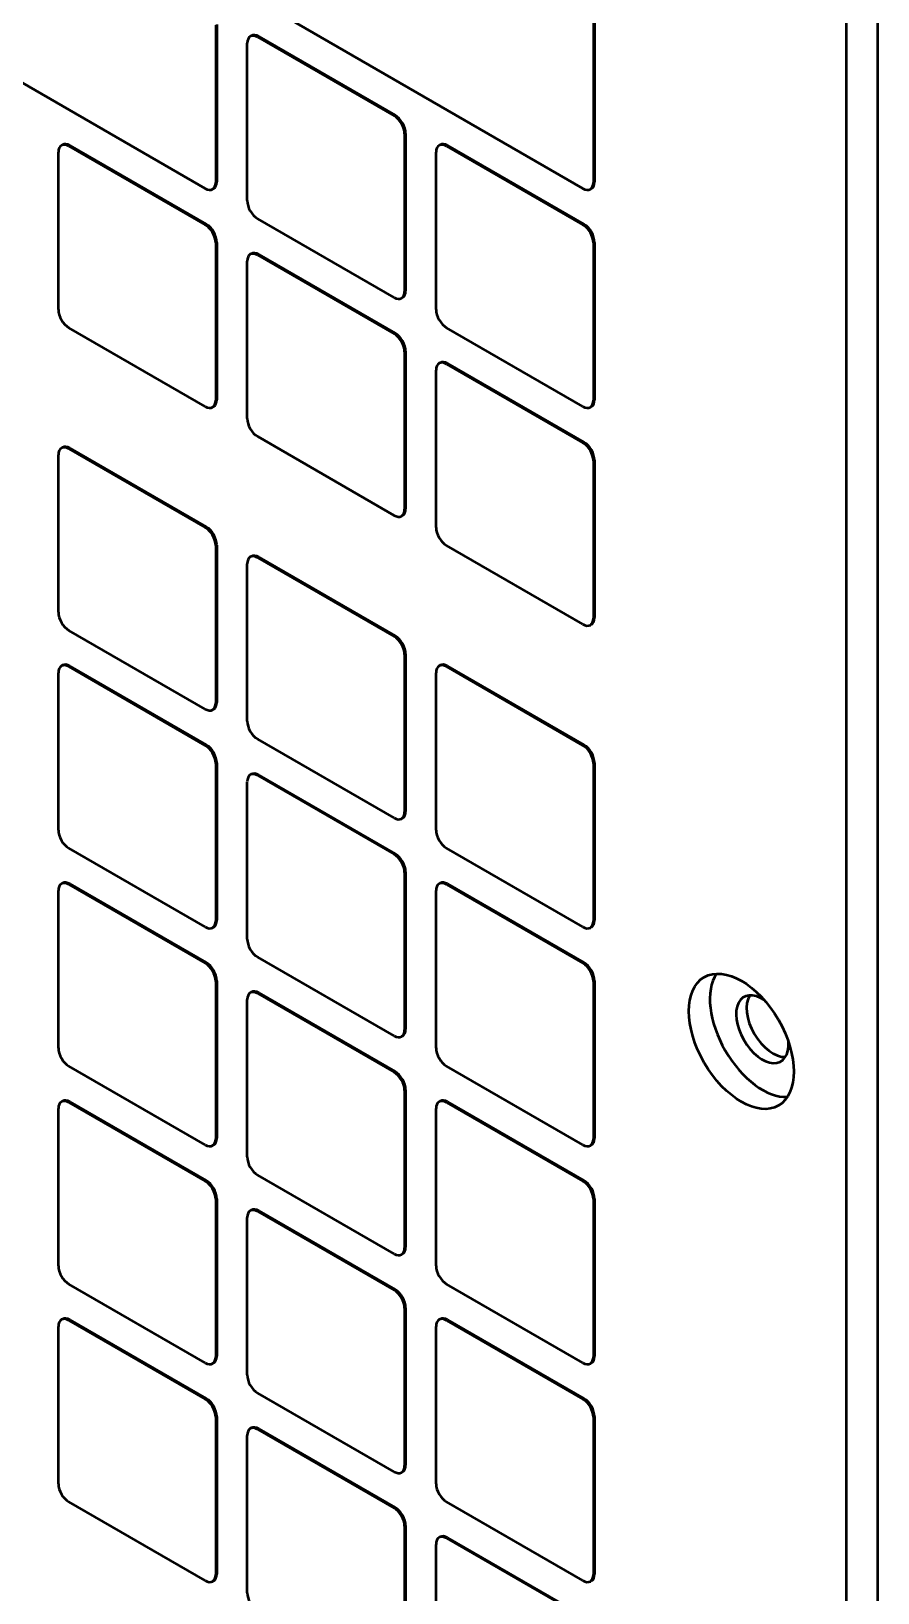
# Model space of a CAD drawing. Header units: millimetres. Extents: x 4735 to 8066, y 756 to 2595.
# Drawn here: x 6283.8 to 6340.8, y 2155 to 2260.3 of the extents above; entities that cross this region are included whole.
import ezdxf

# ---------------------------------------------------------------- set-up
doc = ezdxf.new("R2010")
doc.units = ezdxf.units.MM
doc.header["$LTSCALE"] = 1.8
doc.layers.add('외형선(ISO)', color=7, linetype='Continuous', lineweight=50)
doc.layers.add('좁은 외형선(ISO)', color=7, linetype='Continuous', lineweight=35)

msp = doc.modelspace()

# ---------------------------------------------------------------- linework, layer by layer
at = {"layer": '외형선(ISO)'}
for p, q in [((6340.833, 2030.074), (6340.833, 2348.508)), ((6338.712, 2347.283), (6338.712, 2028.85)), ((6321.671, 2275.391), (6321.671, 2250.079)), ((6321.741, 2275.432), (6321.741, 2250.12)), ((6295.508, 2249.671), (6273.587, 2262.327)), ((6320.963, 2249.671), (6299.043, 2262.327)), ((6296.215, 2260.694), (6296.215, 2250.079)), ((6296.285, 2260.735), (6296.285, 2250.12)), ((6298.336, 2248.855), (6298.336, 2259.469)), ((6298.614, 2259.968), (6298.543, 2259.927)), ((6299.043, 2259.877), (6308.235, 2254.57)), ((6299.114, 2259.918), (6308.306, 2254.611)), ((6308.943, 2253.345), (6308.943, 2242.731)), ((6309.013, 2253.386), (6309.013, 2242.772)), ((6285.608, 2241.506), (6285.608, 2252.121)), ((6285.886, 2252.619), (6285.815, 2252.579)), ((6286.315, 2252.529), (6295.508, 2247.222)), ((6286.386, 2252.57), (6295.578, 2247.263)), ((6311.064, 2241.506), (6311.064, 2252.121)), ((6311.342, 2252.619), (6311.271, 2252.579)), ((6311.771, 2252.529), (6320.963, 2247.222)), ((6311.842, 2252.57), (6321.034, 2247.263)), ((6296.078, 2249.663), (6296.008, 2249.622)), ((6321.534, 2249.663), (6321.463, 2249.622)), ((6308.235, 2242.323), (6299.043, 2247.63)), ((6296.215, 2245.997), (6296.215, 2235.383)), ((6296.285, 2246.038), (6296.285, 2235.423)), ((6321.671, 2245.997), (6321.671, 2235.383)), ((6321.741, 2246.038), (6321.741, 2235.423)), ((6298.336, 2234.158), (6298.336, 2244.772)), ((6298.614, 2245.271), (6298.543, 2245.23)), ((6299.043, 2245.181), (6308.235, 2239.873)), ((6299.114, 2245.221), (6308.306, 2239.914)), ((6308.806, 2242.314), (6308.735, 2242.273)), ((6295.508, 2234.974), (6286.315, 2240.282)), ((6320.963, 2234.974), (6311.771, 2240.282)), ((6308.943, 2238.649), (6308.943, 2228.034)), ((6309.013, 2238.689), (6309.013, 2228.075)), ((6311.064, 2226.809), (6311.064, 2237.424)), ((6311.342, 2237.922), (6311.271, 2237.882)), ((6311.771, 2237.832), (6320.963, 2232.525)), ((6311.842, 2237.873), (6321.034, 2232.566)), ((6296.078, 2234.966), (6296.008, 2234.925)), ((6321.534, 2234.966), (6321.463, 2234.925)), ((6308.235, 2227.626), (6299.043, 2232.933)), ((6285.886, 2232.207), (6285.815, 2232.166)), ((6286.315, 2232.117), (6295.508, 2226.809)), ((6286.386, 2232.157), (6295.578, 2226.85)), ((6285.608, 2221.094), (6285.608, 2231.708)), ((6321.671, 2231.3), (6321.671, 2220.686)), ((6321.741, 2231.341), (6321.741, 2220.726)), ((6308.806, 2227.617), (6308.735, 2227.576)), ((6296.215, 2225.585), (6296.215, 2214.97)), ((6296.285, 2225.625), (6296.285, 2215.011)), ((6320.963, 2220.277), (6311.771, 2225.585)), ((6298.336, 2213.745), (6298.336, 2224.36)), ((6298.614, 2224.858), (6298.543, 2224.818)), ((6299.043, 2224.768), (6308.235, 2219.461)), ((6299.114, 2224.809), (6308.306, 2219.502)), ((6321.534, 2220.269), (6321.463, 2220.228)), ((6295.508, 2214.562), (6286.315, 2219.869)), ((6308.943, 2218.236), (6308.943, 2207.622)), ((6309.013, 2218.277), (6309.013, 2207.662)), ((6285.608, 2206.397), (6285.608, 2217.011)), ((6285.886, 2217.51), (6285.815, 2217.469)), ((6286.315, 2217.42), (6295.508, 2212.112)), ((6286.386, 2217.46), (6295.578, 2212.153)), ((6311.064, 2206.397), (6311.064, 2217.011)), ((6311.342, 2217.51), (6311.271, 2217.469)), ((6311.771, 2217.42), (6320.963, 2212.112)), ((6311.842, 2217.46), (6321.034, 2212.153)), ((6296.078, 2214.553), (6296.008, 2214.512)), ((6308.235, 2207.213), (6299.043, 2212.521)), ((6296.215, 2210.888), (6296.215, 2200.273)), ((6296.285, 2210.928), (6296.285, 2200.314)), ((6321.671, 2210.888), (6321.671, 2200.273)), ((6321.741, 2210.928), (6321.741, 2200.314)), ((6298.336, 2199.048), (6298.336, 2209.663)), ((6298.614, 2210.162), (6298.543, 2210.121)), ((6299.043, 2210.071), (6308.235, 2204.764)), ((6299.114, 2210.112), (6308.306, 2204.805)), ((6308.806, 2207.205), (6308.735, 2207.164)), ((6295.508, 2199.865), (6286.315, 2205.172)), ((6320.963, 2199.865), (6311.771, 2205.172)), ((6308.943, 2203.539), (6308.943, 2192.925)), ((6309.013, 2203.58), (6309.013, 2192.966)), ((6285.608, 2191.7), (6285.608, 2202.314)), ((6285.886, 2202.813), (6285.815, 2202.772)), ((6286.315, 2202.723), (6295.508, 2197.415)), ((6286.386, 2202.764), (6295.578, 2197.456)), ((6311.064, 2191.7), (6311.064, 2202.314)), ((6311.342, 2202.813), (6311.271, 2202.772)), ((6311.771, 2202.723), (6320.963, 2197.415)), ((6311.842, 2202.764), (6321.034, 2197.456)), ((6296.078, 2199.856), (6296.008, 2199.815)), ((6321.534, 2199.856), (6321.463, 2199.815)), ((6308.235, 2192.516), (6299.043, 2197.824)), ((6296.215, 2196.191), (6296.215, 2185.576)), ((6296.285, 2196.232), (6296.285, 2185.617)), ((6321.671, 2196.191), (6321.671, 2185.576)), ((6321.741, 2196.232), (6321.741, 2185.617)), ((6298.336, 2184.352), (6298.336, 2194.966)), ((6298.614, 2195.465), (6298.543, 2195.424)), ((6299.043, 2195.374), (6308.235, 2190.067)), ((6299.114, 2195.415), (6308.306, 2190.108)), ((6308.806, 2192.508), (6308.735, 2192.467)), ((6295.508, 2185.168), (6286.315, 2190.475)), ((6320.963, 2185.168), (6311.771, 2190.475)), ((6308.943, 2188.842), (6308.943, 2178.228)), ((6309.013, 2188.883), (6309.013, 2178.269)), ((6285.608, 2177.003), (6285.608, 2187.618)), ((6285.886, 2188.116), (6285.815, 2188.075)), ((6286.315, 2188.026), (6295.508, 2182.719)), ((6286.386, 2188.067), (6295.578, 2182.759)), ((6311.064, 2177.003), (6311.064, 2187.618)), ((6311.342, 2188.116), (6311.271, 2188.075)), ((6311.771, 2188.026), (6320.963, 2182.719)), ((6311.842, 2188.067), (6321.034, 2182.759)), ((6296.078, 2185.159), (6296.008, 2185.118)), ((6321.534, 2185.159), (6321.463, 2185.118)), ((6308.235, 2177.82), (6299.043, 2183.127)), ((6296.215, 2181.494), (6296.215, 2170.879)), ((6296.285, 2181.535), (6296.285, 2170.92)), ((6321.671, 2181.494), (6321.671, 2170.879)), ((6321.741, 2181.535), (6321.741, 2170.92)), ((6298.336, 2169.655), (6298.336, 2180.269)), ((6298.614, 2180.768), (6298.543, 2180.727)), ((6299.043, 2180.677), (6308.235, 2175.37)), ((6299.114, 2180.718), (6308.306, 2175.411)), ((6308.806, 2177.811), (6308.735, 2177.77)), ((6295.508, 2170.471), (6286.315, 2175.778)), ((6320.963, 2170.471), (6311.771, 2175.778)), ((6308.943, 2174.145), (6308.943, 2163.531)), ((6309.013, 2174.186), (6309.013, 2163.572)), ((6285.608, 2162.306), (6285.608, 2172.921)), ((6285.886, 2173.419), (6285.815, 2173.378)), ((6286.315, 2173.329), (6295.508, 2168.022)), ((6286.386, 2173.37), (6295.578, 2168.062)), ((6311.064, 2162.306), (6311.064, 2172.921)), ((6311.342, 2173.419), (6311.271, 2173.378)), ((6311.771, 2173.329), (6320.963, 2168.022)), ((6311.842, 2173.37), (6321.034, 2168.062)), ((6296.078, 2170.462), (6296.008, 2170.422)), ((6321.534, 2170.462), (6321.463, 2170.422)), ((6308.235, 2163.123), (6299.043, 2168.43)), ((6296.215, 2166.797), (6296.215, 2156.182)), ((6296.285, 2166.838), (6296.285, 2156.223)), ((6321.671, 2166.797), (6321.671, 2156.182)), ((6321.741, 2166.838), (6321.741, 2156.223)), ((6298.336, 2154.958), (6298.336, 2165.572)), ((6298.614, 2166.071), (6298.543, 2166.03)), ((6299.043, 2165.98), (6308.235, 2160.673)), ((6299.114, 2166.021), (6308.306, 2160.714)), ((6308.806, 2163.114), (6308.735, 2163.073)), ((6295.508, 2155.774), (6286.315, 2161.081)), ((6320.963, 2155.774), (6311.771, 2161.081)), ((6308.943, 2159.448), (6308.943, 2148.834)), ((6309.013, 2159.489), (6309.013, 2148.875)), ((6311.064, 2147.609), (6311.064, 2158.224)), ((6311.342, 2158.722), (6311.271, 2158.681)), ((6311.771, 2158.632), (6320.963, 2153.325)), ((6311.842, 2158.673), (6321.034, 2153.365)), ((6296.078, 2155.765), (6296.008, 2155.725)), ((6321.534, 2155.765), (6321.463, 2155.725))]:
    msp.add_line(p, q, dxfattribs=at)
for centre, major_axis, start_param, end_param in [((6299.043, 2259.061), (-0.5, 0.866), 5.4977871, 7.0685835), ((6299.114, 2259.102), (-0.5, 0.866), 5.4977871, 6.2831853), ((6308.235, 2253.754), (0.5, -0.866), 0.7853982, 2.3561945), ((6308.306, 2253.795), (0.5, -0.866), 0.7853982, 2.3561945), ((6286.315, 2251.712), (-0.5, 0.866), 5.4977871, 7.0685835), ((6286.386, 2251.753), (-0.5, 0.866), 5.4977871, 6.2831853), ((6311.771, 2251.712), (-0.5, 0.866), 5.4977871, 7.0685835), ((6311.842, 2251.753), (-0.5, 0.866), 5.4977871, 6.2831853), ((6295.508, 2250.488), (0.5, -0.866), 5.4977871, 7.0685835), ((6295.578, 2250.529), (0.5, -0.866), 0, 0.7853982), ((6320.963, 2250.488), (0.5, -0.866), 5.4977871, 7.0685835), ((6321.034, 2250.529), (0.5, -0.866), 0, 0.7853982), ((6299.043, 2248.446), (-0.5, 0.866), 0.7853982, 2.3561945), ((6295.508, 2246.405), (0.5, -0.866), 0.7853982, 2.3561945), ((6295.578, 2246.446), (0.5, -0.866), 0.7853982, 2.3561945), ((6320.963, 2246.405), (0.5, -0.866), 0.7853982, 2.3561945), ((6321.034, 2246.446), (0.5, -0.866), 0.7853982, 2.3561945), ((6299.043, 2244.364), (-0.5, 0.866), 5.4977871, 7.0685835), ((6299.114, 2244.405), (-0.5, 0.866), 5.4977871, 6.2831853), ((6308.235, 2243.139), (0.5, -0.866), 5.4977871, 7.0685835), ((6308.306, 2243.18), (0.5, -0.866), 0, 0.7853982), ((6286.315, 2241.098), (-0.5, 0.866), 0.7853982, 2.3561945), ((6311.771, 2241.098), (-0.5, 0.866), 0.7853982, 2.3561945), ((6308.235, 2239.057), (0.5, -0.866), 0.7853982, 2.3561945), ((6308.306, 2239.098), (0.5, -0.866), 0.7853982, 2.3561945), ((6311.771, 2237.016), (-0.5, 0.866), 5.4977871, 7.0685835), ((6311.842, 2237.056), (-0.5, 0.866), 5.4977871, 6.2831853), ((6295.508, 2235.791), (0.5, -0.866), 5.4977871, 7.0685835), ((6295.578, 2235.832), (0.5, -0.866), 0, 0.7853982), ((6320.963, 2235.791), (0.5, -0.866), 5.4977871, 7.0685835), ((6321.034, 2235.832), (0.5, -0.866), 0, 0.7853982), ((6299.043, 2233.75), (-0.5, 0.866), 0.7853982, 2.3561945), ((6286.315, 2231.3), (-0.5, 0.866), 5.4977871, 7.0685835), ((6286.386, 2231.341), (-0.5, 0.866), 5.4977871, 6.2831853), ((6320.963, 2231.708), (0.5, -0.866), 0.7853982, 2.3561945), ((6321.034, 2231.749), (0.5, -0.866), 0.7853982, 2.3561945), ((6308.235, 2228.442), (0.5, -0.866), 5.4977871, 7.0685835), ((6308.306, 2228.483), (0.5, -0.866), 0, 0.7853982), ((6295.508, 2225.993), (0.5, -0.866), 0.7853982, 2.3561945), ((6295.578, 2226.034), (0.5, -0.866), 0.7853982, 2.3561945), ((6311.771, 2226.401), (-0.5, 0.866), 0.7853982, 2.3561945), ((6299.043, 2223.952), (-0.5, 0.866), 5.4977871, 7.0685835), ((6299.114, 2223.992), (-0.5, 0.866), 5.4977871, 6.2831853), ((6286.315, 2220.686), (-0.5, 0.866), 0.7853982, 2.3561945), ((6320.963, 2221.094), (0.5, -0.866), 5.4977871, 7.0685835), ((6321.034, 2221.135), (0.5, -0.866), 0, 0.7853982), ((6308.235, 2218.644), (0.5, -0.866), 0.7853982, 2.3561945), ((6308.306, 2218.685), (0.5, -0.866), 0.7853982, 2.3561945), ((6286.315, 2216.603), (-0.5, 0.866), 5.4977871, 7.0685835), ((6286.386, 2216.644), (-0.5, 0.866), 5.4977871, 6.2831853), ((6311.771, 2216.603), (-0.5, 0.866), 5.4977871, 7.0685835), ((6311.842, 2216.644), (-0.5, 0.866), 5.4977871, 6.2831853), ((6295.508, 2215.378), (0.5, -0.866), 5.4977871, 7.0685835), ((6295.578, 2215.419), (0.5, -0.866), 0, 0.7853982), ((6299.043, 2213.337), (-0.5, 0.866), 0.7853982, 2.3561945), ((6295.508, 2211.296), (0.5, -0.866), 0.7853982, 2.3561945), ((6295.578, 2211.337), (0.5, -0.866), 0.7853982, 2.3561945), ((6320.963, 2211.296), (0.5, -0.866), 0.7853982, 2.3561945), ((6321.034, 2211.337), (0.5, -0.866), 0.7853982, 2.3561945), ((6299.043, 2209.255), (-0.5, 0.866), 5.4977871, 7.0685835), ((6299.114, 2209.295), (-0.5, 0.866), 5.4977871, 6.2831853), ((6308.235, 2208.03), (0.5, -0.866), 5.4977871, 7.0685835), ((6308.306, 2208.071), (0.5, -0.866), 0, 0.7853982), ((6286.315, 2205.989), (-0.5, 0.866), 0.7853982, 2.3561945), ((6311.771, 2205.989), (-0.5, 0.866), 0.7853982, 2.3561945), ((6308.235, 2203.947), (0.5, -0.866), 0.7853982, 2.3561945), ((6308.306, 2203.988), (0.5, -0.866), 0.7853982, 2.3561945), ((6286.315, 2201.906), (-0.5, 0.866), 5.4977871, 7.0685835), ((6286.386, 2201.947), (-0.5, 0.866), 5.4977871, 6.2831853), ((6311.771, 2201.906), (-0.5, 0.866), 5.4977871, 7.0685835), ((6311.842, 2201.947), (-0.5, 0.866), 5.4977871, 6.2831853), ((6295.508, 2200.681), (0.5, -0.866), 5.4977871, 7.0685835), ((6295.578, 2200.722), (0.5, -0.866), 0, 0.7853982), ((6320.963, 2200.681), (0.5, -0.866), 5.4977871, 7.0685835), ((6321.034, 2200.722), (0.5, -0.866), 0, 0.7853982), ((6299.043, 2198.64), (-0.5, 0.866), 0.7853982, 2.3561945), ((6295.508, 2196.599), (0.5, -0.866), 0.7853982, 2.3561945), ((6295.578, 2196.64), (0.5, -0.866), 0.7853982, 2.3561945), ((6320.963, 2196.599), (0.5, -0.866), 0.7853982, 2.3561945), ((6321.034, 2196.64), (0.5, -0.866), 0.7853982, 2.3561945), ((6333.055, 2192.966), (-2.5, 4.33), 0.2867566, 2.8548361), ((6299.043, 2194.558), (-0.5, 0.866), 5.4977871, 7.0685835), ((6299.114, 2194.599), (-0.5, 0.866), 5.4977871, 6.2831853), ((6333.055, 2192.966), (-1.25, 2.165), 5.4196571, 10.2883062), ((6333.762, 2193.374), (-1.25, 2.165), 0.2867566, 2.8548361), ((6308.235, 2193.333), (0.5, -0.866), 5.4977871, 7.0685835), ((6308.306, 2193.374), (0.5, -0.866), 0, 0.7853982), ((6286.315, 2191.292), (-0.5, 0.866), 0.7853982, 2.3561945), ((6311.771, 2191.292), (-0.5, 0.866), 0.7853982, 2.3561945), ((6308.235, 2189.25), (0.5, -0.866), 0.7853982, 2.3561945), ((6308.306, 2189.291), (0.5, -0.866), 0.7853982, 2.3561945), ((6286.315, 2187.209), (-0.5, 0.866), 5.4977871, 7.0685835), ((6286.386, 2187.25), (-0.5, 0.866), 5.4977871, 6.2831853), ((6311.771, 2187.209), (-0.5, 0.866), 5.4977871, 7.0685835), ((6311.842, 2187.25), (-0.5, 0.866), 5.4977871, 6.2831853), ((6295.508, 2185.985), (0.5, -0.866), 5.4977871, 7.0685835), ((6295.578, 2186.025), (0.5, -0.866), 0, 0.7853982), ((6320.963, 2185.985), (0.5, -0.866), 5.4977871, 7.0685835), ((6321.034, 2186.025), (0.5, -0.866), 0, 0.7853982), ((6299.043, 2183.943), (-0.5, 0.866), 0.7853982, 2.3561945), ((6295.508, 2181.902), (0.5, -0.866), 0.7853982, 2.3561945), ((6295.578, 2181.943), (0.5, -0.866), 0.7853982, 2.3561945), ((6320.963, 2181.902), (0.5, -0.866), 0.7853982, 2.3561945), ((6321.034, 2181.943), (0.5, -0.866), 0.7853982, 2.3561945), ((6299.043, 2179.861), (-0.5, 0.866), 5.4977871, 7.0685835), ((6299.114, 2179.902), (-0.5, 0.866), 5.4977871, 6.2831853), ((6308.235, 2178.636), (0.5, -0.866), 5.4977871, 7.0685835), ((6308.306, 2178.677), (0.5, -0.866), 0, 0.7853982), ((6286.315, 2176.595), (-0.5, 0.866), 0.7853982, 2.3561945), ((6311.771, 2176.595), (-0.5, 0.866), 0.7853982, 2.3561945), ((6308.235, 2174.554), (0.5, -0.866), 0.7853982, 2.3561945), ((6308.306, 2174.594), (0.5, -0.866), 0.7853982, 2.3561945), ((6286.315, 2172.512), (-0.5, 0.866), 5.4977871, 7.0685835), ((6286.386, 2172.553), (-0.5, 0.866), 5.4977871, 6.2831853), ((6311.771, 2172.512), (-0.5, 0.866), 5.4977871, 7.0685835), ((6311.842, 2172.553), (-0.5, 0.866), 5.4977871, 6.2831853), ((6295.508, 2171.288), (0.5, -0.866), 5.4977871, 7.0685835), ((6295.578, 2171.328), (0.5, -0.866), 0, 0.7853982), ((6320.963, 2171.288), (0.5, -0.866), 5.4977871, 7.0685835), ((6321.034, 2171.328), (0.5, -0.866), 0, 0.7853982), ((6299.043, 2169.246), (-0.5, 0.866), 0.7853982, 2.3561945), ((6295.508, 2167.205), (0.5, -0.866), 0.7853982, 2.3561945), ((6295.578, 2167.246), (0.5, -0.866), 0.7853982, 2.3561945), ((6320.963, 2167.205), (0.5, -0.866), 0.7853982, 2.3561945), ((6321.034, 2167.246), (0.5, -0.866), 0.7853982, 2.3561945), ((6299.043, 2165.164), (-0.5, 0.866), 5.4977871, 7.0685835), ((6299.114, 2165.205), (-0.5, 0.866), 5.4977871, 6.2831853), ((6308.235, 2163.939), (0.5, -0.866), 5.4977871, 7.0685835), ((6308.306, 2163.98), (0.5, -0.866), 0, 0.7853982), ((6286.315, 2161.898), (-0.5, 0.866), 0.7853982, 2.3561945), ((6311.771, 2161.898), (-0.5, 0.866), 0.7853982, 2.3561945), ((6308.235, 2159.857), (0.5, -0.866), 0.7853982, 2.3561945), ((6308.306, 2159.897), (0.5, -0.866), 0.7853982, 2.3561945), ((6311.771, 2157.815), (-0.5, 0.866), 5.4977871, 7.0685835), ((6311.842, 2157.856), (-0.5, 0.866), 5.4977871, 6.2831853), ((6295.508, 2156.591), (0.5, -0.866), 5.4977871, 7.0685835), ((6295.578, 2156.631), (0.5, -0.866), 0, 0.7853982), ((6320.963, 2156.591), (0.5, -0.866), 5.4977871, 7.0685835), ((6321.034, 2156.631), (0.5, -0.866), 0, 0.7853982), ((6299.043, 2154.549), (-0.5, 0.866), 0.7853982, 2.3561945)]:
    msp.add_ellipse(centre, major_axis=major_axis, ratio=0.5773503, start_param=start_param, end_param=end_param, dxfattribs=at)
msp.add_ellipse((6331.641, 2192.149), major_axis=(2.5, -4.33), ratio=0.5773503, dxfattribs=at)
at = {"layer": '좁은 외형선(ISO)'}
for p, q in [((6299.114, 2259.918), (6299.043, 2259.877)), ((6308.306, 2254.611), (6308.235, 2254.57)), ((6309.013, 2253.386), (6308.943, 2253.345)), ((6286.386, 2252.57), (6286.315, 2252.529)), ((6311.842, 2252.57), (6311.771, 2252.529)), ((6296.285, 2250.12), (6296.215, 2250.079)), ((6321.741, 2250.12), (6321.671, 2250.079)), ((6295.578, 2247.263), (6295.508, 2247.222)), ((6321.034, 2247.263), (6320.963, 2247.222)), ((6296.285, 2246.038), (6296.215, 2245.997)), ((6321.741, 2246.038), (6321.671, 2245.997)), ((6299.114, 2245.221), (6299.043, 2245.181)), ((6309.013, 2242.772), (6308.943, 2242.731)), ((6308.306, 2239.914), (6308.235, 2239.873)), ((6309.013, 2238.689), (6308.943, 2238.649)), ((6311.842, 2237.873), (6311.771, 2237.832)), ((6296.285, 2235.423), (6296.215, 2235.383)), ((6321.741, 2235.423), (6321.671, 2235.383)), ((6286.386, 2232.157), (6286.315, 2232.117)), ((6321.034, 2232.566), (6320.963, 2232.525)), ((6321.741, 2231.341), (6321.671, 2231.3)), ((6309.013, 2228.075), (6308.943, 2228.034)), ((6295.578, 2226.85), (6295.508, 2226.809)), ((6296.285, 2225.625), (6296.215, 2225.585)), ((6299.114, 2224.809), (6299.043, 2224.768)), ((6321.741, 2220.726), (6321.671, 2220.686)), ((6308.306, 2219.502), (6308.235, 2219.461)), ((6309.013, 2218.277), (6308.943, 2218.236)), ((6286.386, 2217.46), (6286.315, 2217.42)), ((6311.842, 2217.46), (6311.771, 2217.42)), ((6296.285, 2215.011), (6296.215, 2214.97)), ((6295.578, 2212.153), (6295.508, 2212.112)), ((6321.034, 2212.153), (6320.963, 2212.112)), ((6296.285, 2210.928), (6296.215, 2210.888)), ((6321.741, 2210.928), (6321.671, 2210.888)), ((6299.114, 2210.112), (6299.043, 2210.071)), ((6309.013, 2207.662), (6308.943, 2207.622)), ((6308.306, 2204.805), (6308.235, 2204.764)), ((6309.013, 2203.58), (6308.943, 2203.539)), ((6286.386, 2202.764), (6286.315, 2202.723)), ((6311.842, 2202.764), (6311.771, 2202.723)), ((6296.285, 2200.314), (6296.215, 2200.273)), ((6321.741, 2200.314), (6321.671, 2200.273)), ((6295.578, 2197.456), (6295.508, 2197.415)), ((6321.034, 2197.456), (6320.963, 2197.415)), ((6296.285, 2196.232), (6296.215, 2196.191)), ((6321.741, 2196.232), (6321.671, 2196.191)), ((6299.114, 2195.415), (6299.043, 2195.374)), ((6309.013, 2192.966), (6308.943, 2192.925)), ((6308.306, 2190.108), (6308.235, 2190.067)), ((6309.013, 2188.883), (6308.943, 2188.842)), ((6286.386, 2188.067), (6286.315, 2188.026)), ((6311.842, 2188.067), (6311.771, 2188.026)), ((6296.285, 2185.617), (6296.215, 2185.576)), ((6321.741, 2185.617), (6321.671, 2185.576)), ((6295.578, 2182.759), (6295.508, 2182.719)), ((6321.034, 2182.759), (6320.963, 2182.719)), ((6296.285, 2181.535), (6296.215, 2181.494)), ((6321.741, 2181.535), (6321.671, 2181.494)), ((6299.114, 2180.718), (6299.043, 2180.677)), ((6309.013, 2178.269), (6308.943, 2178.228)), ((6308.306, 2175.411), (6308.235, 2175.37)), ((6309.013, 2174.186), (6308.943, 2174.145)), ((6286.386, 2173.37), (6286.315, 2173.329)), ((6311.842, 2173.37), (6311.771, 2173.329)), ((6296.285, 2170.92), (6296.215, 2170.879)), ((6321.741, 2170.92), (6321.671, 2170.879)), ((6295.578, 2168.062), (6295.508, 2168.022)), ((6321.034, 2168.062), (6320.963, 2168.022)), ((6296.285, 2166.838), (6296.215, 2166.797)), ((6321.741, 2166.838), (6321.671, 2166.797)), ((6299.114, 2166.021), (6299.043, 2165.98)), ((6309.013, 2163.572), (6308.943, 2163.531)), ((6308.306, 2160.714), (6308.235, 2160.673)), ((6309.013, 2159.489), (6308.943, 2159.448)), ((6311.842, 2158.673), (6311.771, 2158.632)), ((6296.285, 2156.223), (6296.215, 2156.182)), ((6321.741, 2156.223), (6321.671, 2156.182))]:
    msp.add_line(p, q, dxfattribs=at)

doc.saveas('drawing.dxf')
